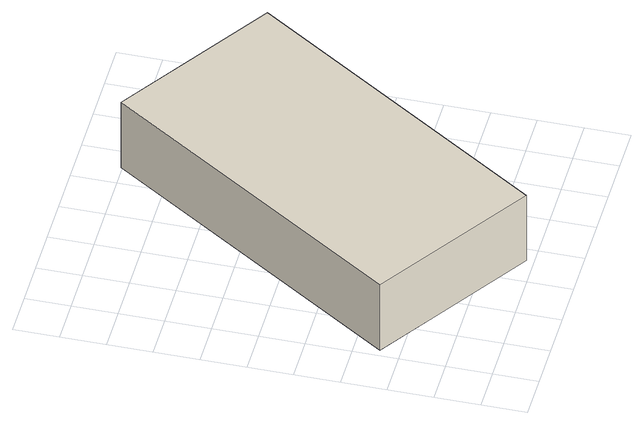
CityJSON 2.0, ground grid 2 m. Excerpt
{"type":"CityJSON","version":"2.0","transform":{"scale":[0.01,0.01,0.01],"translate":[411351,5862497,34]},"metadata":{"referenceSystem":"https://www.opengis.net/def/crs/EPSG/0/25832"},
"CityObjects":{
"building1":{"type":"Building","attributes":{"Gemeindeschluessel":"03454042","AbsoluteHoehe":"34.406","MittlereTraufHoehe":"36.805","Firsthoehe":"39.166","function":"31001_2000","roofType":"3100","measuredHeight":4.76},"address":[{"country":"Germany","locality":"Rastdorf"}],"geometry":[{"type":"MultiSurface","lod":"1","boundaries":[[[0,1,2,3]],[[4,5,6,7]],[[4,7,3,2]],[[5,4,2,1]],[[6,5,1,0]],[[7,6,0,3]]]}]}
},
"vertices":[
[903,1810,399],[37,492,399],[731,36,399],[1598,1354,399],[731,36,41],[37,492,41],[903,1810,41],[1598,1354,41]
]}
